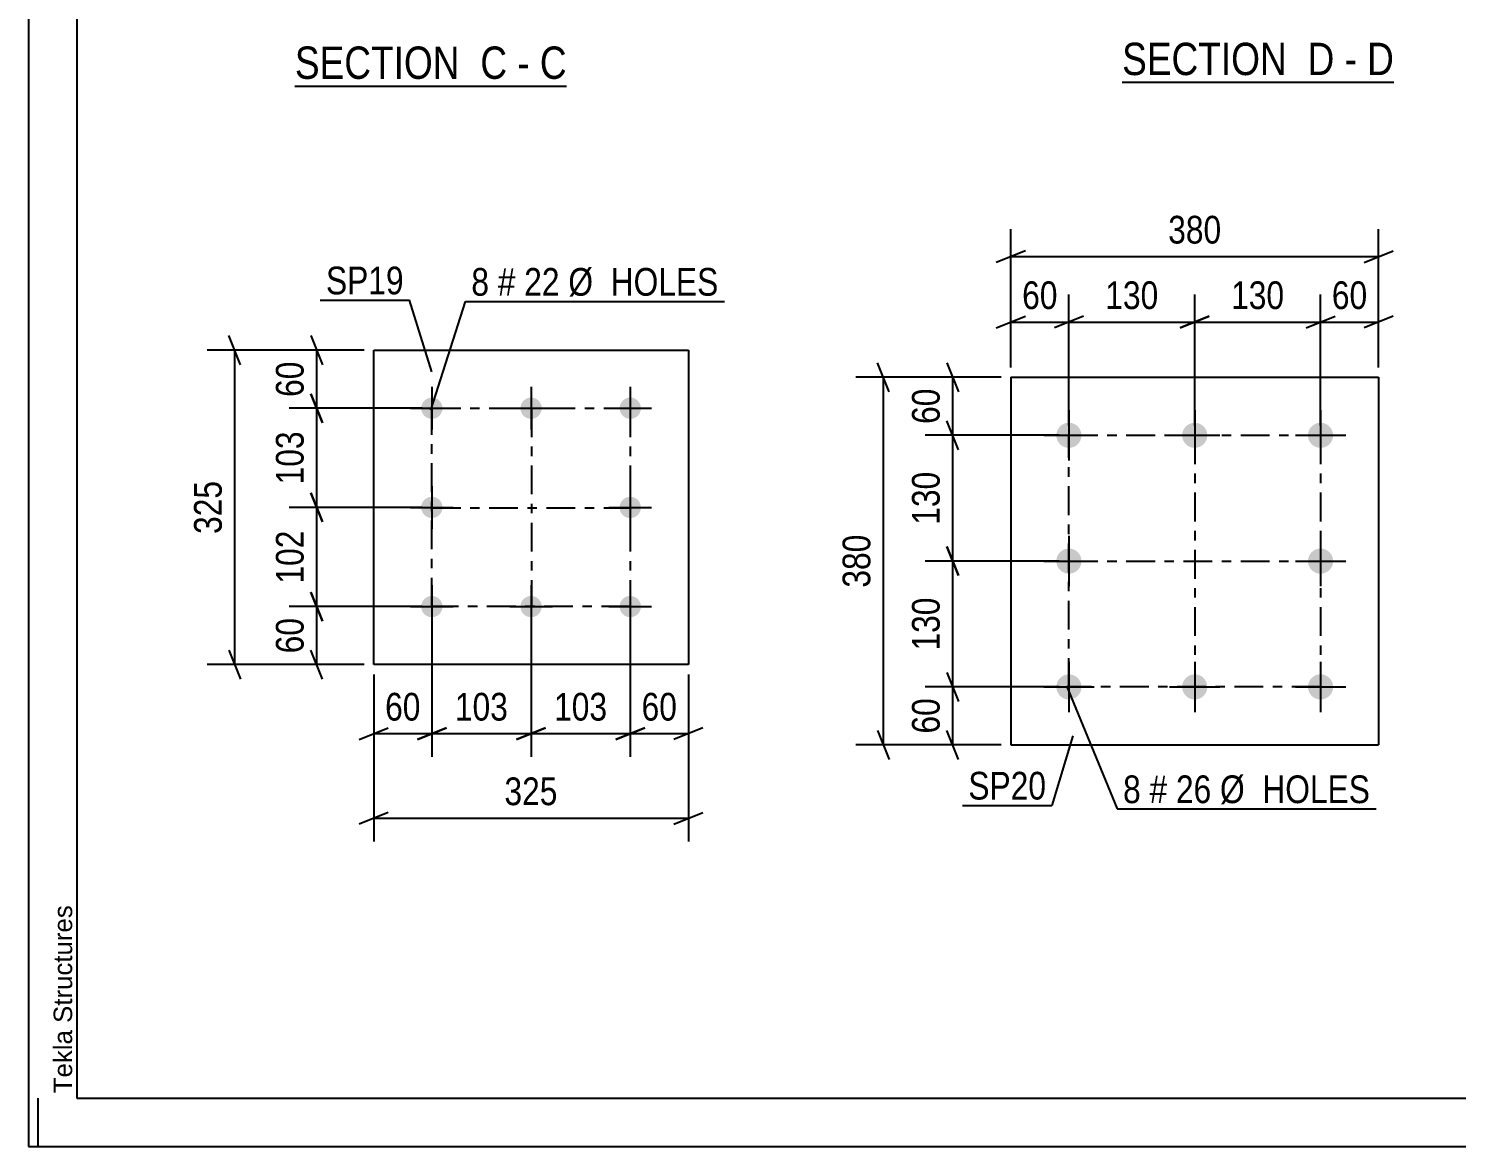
# Model space of a CAD drawing. Header units: millimetres. Extents: x 0 to 841, y 0 to 594.
# Drawn here: x 0 to 147.5, y 0 to 115.5 of the extents above; entities that cross this region are included whole.
import ezdxf

# ---------------------------------------------------------------- set-up
doc = ezdxf.new("R2010")
doc.units = ezdxf.units.MM
doc.linetypes.add('DXK_LINE_DOT3', pattern=[5.9187, 2.979, -0.9799, 0.9799, -0.9799])
doc.styles.add('Arial', font='ARIAL.TTF', dxfattribs={"height": 0.2})
doc.styles.add('Arial Narrow', font='ARIALN.TTF', dxfattribs={"height": 0.2})

# ---------------------------------------------------------------- blocks, each defined once
blk = doc.blocks.new('Unknown-103655034-18 - 1289')
at = {"color": 6, "linetype": 'Continuous'}
blk.add_line((112.99, 109.97), (141.07, 109.97), dxfattribs=at)
at = {"color": 0, "linetype": 'Continuous'}
for points in [[(131.1, 110.72), (131.1, 114.22), (112.99, 114.22), (112.99, 110.72)], [(134.92, 110.72), (134.92, 114.22), (132.15, 114.22), (132.15, 110.72)], [(137.25, 110.72), (137.25, 114.22), (135.97, 114.22), (135.97, 110.72)], [(141.07, 110.72), (141.07, 114.22), (138.3, 114.22), (138.3, 110.72)]]:
    blk.add_wipeout(points, dxfattribs=at)
at = {"color": 7, "linetype": 'Continuous', "style": 'Arial Narrow'}
for s, p in [('SECTION ', (112.99, 110.72)), ('D', (132.15, 110.72)), ('D', (138.3, 110.72)), ('-', (135.97, 110.72))]:
    blk.add_text(s, height=3.34, dxfattribs=at).set_placement(p)
blk = doc.blocks.new('Unknown-103655034-1133')
at = {"color": 5, "linetype": 'Continuous'}
for p, q in [((0, 594), (0, 0)), ((5, 589), (5, 5)), ((1, 0), (1, 5)), ((5, 5), (836, 5)), ((0, 0), (841, 0))]:
    blk.add_line(p, q, dxfattribs=at)
at = {"color": 174, "linetype": 'Continuous', "style": 'Arial'}
blk.add_text('Tekla Structures', height=1.9102, rotation=90, dxfattribs=at).set_placement((4.5, 5.5))
blk = doc.blocks.new('Unknown-103655034-13 - 6490')
at = {"color": 6, "linetype": 'Continuous'}
blk.add_line((27.52, 109.58), (55.59, 109.58), dxfattribs=at)
at = {"color": 0, "linetype": 'Continuous'}
for points in [[(45.63, 110.33), (45.63, 113.83), (27.52, 113.83), (27.52, 110.33)], [(49.45, 110.33), (49.45, 113.83), (46.68, 113.83), (46.68, 110.33)], [(51.78, 110.33), (51.78, 113.83), (50.5, 113.83), (50.5, 110.33)], [(55.59, 110.33), (55.59, 113.83), (52.83, 113.83), (52.83, 110.33)]]:
    blk.add_wipeout(points, dxfattribs=at)
at = {"color": 7, "linetype": 'Continuous', "style": 'Arial Narrow'}
for s, p in [('SECTION ', (27.52, 110.33)), ('C', (46.68, 110.33)), ('C', (52.83, 110.33)), ('-', (50.5, 110.33))]:
    blk.add_text(s, height=3.34, dxfattribs=at).set_placement(p)
blk = doc.blocks.new('Bolt-103655034-6242 - 6208')
at = {"linetype": 'Continuous'}
for points in [[(107.49, 74.79, -1), (107.49, 72.19, -1)], [(120.49, 74.79, -1), (120.49, 72.19, -1)], [(133.49, 74.79, -1), (133.49, 72.19, -1)], [(107.49, 61.79, -1), (107.49, 59.19, -1)], [(133.49, 61.79, -1), (133.49, 59.19, -1)], [(107.49, 48.79, -1), (107.49, 46.19, -1)], [(120.49, 48.79, -1), (120.49, 46.19, -1)], [(133.49, 48.79, -1), (133.49, 46.19, -1)]]:
    blk.add_hatch(color=1, dxfattribs=at).paths.add_polyline_path(points)
at = {"color": 1, "linetype": 'Continuous'}
for p, q in [((107.49, 76.09), (107.49, 70.89)), ((120.49, 76.09), (120.49, 70.89)), ((133.49, 76.09), (133.49, 70.89)), ((104.89, 73.49), (110.09, 73.49)), ((117.89, 73.49), (123.09, 73.49)), ((130.89, 73.49), (136.09, 73.49)), ((107.49, 63.09), (107.49, 57.89)), ((133.49, 63.09), (133.49, 57.89)), ((104.89, 60.49), (110.09, 60.49)), ((130.89, 60.49), (136.09, 60.49)), ((107.49, 50.09), (107.49, 44.89)), ((120.49, 50.09), (120.49, 44.89)), ((133.49, 50.09), (133.49, 44.89)), ((104.89, 47.49), (110.09, 47.49)), ((117.89, 47.49), (123.09, 47.49)), ((130.89, 47.49), (136.09, 47.49))]:
    blk.add_line(p, q, dxfattribs=at)
blk = doc.blocks.new('Part-103655034-6247 - 6208')
at = {"color": 2, "linetype": 'Continuous'}
for p, q in [((101.49, 79.49), (101.49, 41.49)), ((101.49, 79.49), (139.49, 79.49)), ((139.49, 79.49), (139.49, 41.49)), ((101.49, 41.49), (139.49, 41.49))]:
    blk.add_line(p, q, dxfattribs=at)
blk = doc.blocks.new('Part-103655034-6008 - 6002')
at = {"color": 2, "linetype": 'Continuous'}
for p, q in [((35.67, 49.79), (35.67, 82.29)), ((35.67, 82.29), (68.17, 82.29)), ((68.17, 82.29), (68.17, 49.79)), ((68.17, 49.79), (35.67, 49.79))]:
    blk.add_line(p, q, dxfattribs=at)
blk = doc.blocks.new('Bolt-103655034-6041 - 6002')
at = {"linetype": 'Continuous'}
for points in [[(41.67, 77.39, -1), (41.67, 75.19, -1)], [(51.92, 77.39, -1), (51.92, 75.19, -1)], [(62.17, 77.39, -1), (62.17, 75.19, -1)], [(41.67, 67.14, -1), (41.67, 64.94, -1)], [(62.17, 67.14, -1), (62.17, 64.94, -1)], [(41.67, 56.89, -1), (41.67, 54.69, -1)], [(51.92, 56.89, -1), (51.92, 54.69, -1)], [(62.17, 56.89, -1), (62.17, 54.69, -1)]]:
    blk.add_hatch(color=1, dxfattribs=at).paths.add_polyline_path(points)
at = {"color": 1, "linetype": 'Continuous'}
for p, q in [((41.67, 78.49), (41.67, 74.09)), ((51.92, 78.49), (51.92, 74.09)), ((62.17, 78.49), (62.17, 74.09)), ((39.47, 76.29), (43.87, 76.29)), ((49.72, 76.29), (54.12, 76.29)), ((59.97, 76.29), (64.37, 76.29)), ((41.67, 68.24), (41.67, 63.84)), ((62.17, 68.24), (62.17, 63.84)), ((39.47, 66.04), (43.87, 66.04)), ((59.97, 66.04), (64.37, 66.04)), ((41.67, 57.99), (41.67, 53.59)), ((51.92, 57.99), (51.92, 53.59)), ((62.17, 57.99), (62.17, 53.59)), ((39.47, 55.79), (43.87, 55.79)), ((49.72, 55.79), (54.12, 55.79)), ((59.97, 55.79), (64.37, 55.79))]:
    blk.add_line(p, q, dxfattribs=at)
blk = doc.blocks.new('Rectangle-103655034-6334 - 6208')
at = {"color": 1, "linetype": 'DXK_LINE_DOT3'}
blk.add_lwpolyline([(107.49, 73.49), (133.49, 73.49), (133.49, 47.49), (107.49, 47.49), (107.49, 73.49)], close=True, dxfattribs=at)
blk = doc.blocks.new('Rectangle-103655034-6128 - 6002')
at = {"color": 1, "linetype": 'DXK_LINE_DOT3'}
blk.add_lwpolyline([(41.67, 76.29), (62.17, 76.29), (62.17, 55.79), (41.67, 55.79), (41.67, 76.29)], close=True, dxfattribs=at)
blk = doc.blocks.new('Line-103655034-6327 - 6208')
at = {"color": 1, "linetype": 'DXK_LINE_DOT3'}
blk.add_line((120.49, 73.49), (120.49, 47.49), dxfattribs=at)
blk = doc.blocks.new('Line-103655034-6121 - 6002')
at = {"color": 1, "linetype": 'DXK_LINE_DOT3'}
blk.add_line((51.97, 76.29), (51.97, 55.79), dxfattribs=at)
blk = doc.blocks.new('Line-103655034-6320 - 6208')
at = {"color": 1, "linetype": 'DXK_LINE_DOT3'}
blk.add_line((107.49, 60.49), (133.49, 60.49), dxfattribs=at)
blk = doc.blocks.new('Line-103655034-6114 - 6002')
at = {"color": 1, "linetype": 'DXK_LINE_DOT3'}
blk.add_line((41.67, 65.99), (62.17, 65.99), dxfattribs=at)
blk = doc.blocks.new('StraightDimension-103655034-6249 - 6208')
at = {"color": 7, "linetype": 'Continuous'}
for p, q in [((101.49, 80.49), (101.49, 94.81)), ((139.49, 80.49), (139.49, 94.81)), ((102.99, 92.56), (99.99, 91.36)), ((101.49, 91.96), (139.49, 91.96)), ((137.99, 91.36), (140.99, 92.56))]:
    blk.add_line(p, q, dxfattribs=at)
at = {"color": 0}
blk.add_wipeout([(123.83, 92.71), (123.83, 96.91), (117.15, 96.91), (117.15, 92.71)], dxfattribs=at)
at = {"color": 3, "style": 'Arial Narrow'}
blk.add_text('380', height=2.863, dxfattribs=at).set_placement((117.75, 93.31))
blk = doc.blocks.new('StraightDimension-103655034-10248 - 6208')
at = {"color": 7, "linetype": 'Continuous'}
for p, q in [((96.09, 71.99), (94.89, 74.99)), ((106.49, 73.49), (92.64, 73.49)), ((95.49, 60.49), (95.49, 73.49)), ((94.89, 61.99), (96.09, 58.99)), ((106.49, 60.49), (92.64, 60.49))]:
    blk.add_line(p, q, dxfattribs=at)
at = {"color": 0}
blk.add_wipeout([(94.74, 70.34), (90.54, 70.34), (90.54, 63.65), (94.74, 63.65)], dxfattribs=at)
at = {"color": 3, "style": 'Arial Narrow'}
blk.add_text('130', height=2.863, rotation=90.0002, dxfattribs=at).set_placement((94.14, 64.25))
blk = doc.blocks.new('StraightDimension-103655034-6264 - 6208')
at = {"color": 7, "linetype": 'Continuous'}
for p, q in [((101.49, 80.49), (101.49, 88.04)), ((107.49, 74.49), (107.49, 88.04)), ((99.99, 84.59), (102.99, 85.79)), ((108.99, 85.79), (105.99, 84.59)), ((101.49, 85.19), (107.49, 85.19))]:
    blk.add_line(p, q, dxfattribs=at)
at = {"color": 0}
blk.add_wipeout([(106.92, 85.94), (106.92, 90.14), (102.06, 90.14), (102.06, 85.94)], dxfattribs=at)
at = {"color": 3, "style": 'Arial Narrow'}
blk.add_text('60', height=2.863, dxfattribs=at).set_placement((102.66, 86.54))
blk = doc.blocks.new('StraightDimension-103655034-6274 - 6208')
at = {"color": 7, "linetype": 'Continuous'}
for p, q in [((133.49, 74.49), (133.49, 88.04)), ((139.49, 80.49), (139.49, 88.04)), ((131.99, 84.59), (134.99, 85.79)), ((140.99, 85.79), (137.99, 84.59)), ((133.49, 85.19), (139.49, 85.19))]:
    blk.add_line(p, q, dxfattribs=at)
at = {"color": 0}
blk.add_wipeout([(138.92, 85.94), (138.92, 90.14), (134.06, 90.14), (134.06, 85.94)], dxfattribs=at)
at = {"color": 3, "style": 'Arial Narrow'}
blk.add_text('60', height=2.863, dxfattribs=at).set_placement((134.66, 86.54))
blk = doc.blocks.new('StraightDimension-103655034-6285 - 6208')
at = {"color": 7, "linetype": 'Continuous'}
for p, q in [((88.92, 77.99), (87.72, 80.99)), ((100.49, 79.49), (85.47, 79.49)), ((88.32, 41.49), (88.32, 79.49)), ((87.72, 42.99), (88.92, 39.99)), ((100.49, 41.49), (85.47, 41.49))]:
    blk.add_line(p, q, dxfattribs=at)
at = {"color": 0}
blk.add_wipeout([(87.57, 63.84), (83.37, 63.84), (83.37, 57.15), (87.57, 57.15)], dxfattribs=at)
at = {"color": 3, "style": 'Arial Narrow'}
blk.add_text('380', height=2.863, rotation=90.0002, dxfattribs=at).set_placement((86.97, 57.75))
blk = doc.blocks.new('StraightDimension-103655034-6300 - 6208')
at = {"color": 7, "linetype": 'Continuous'}
for p, q in [((94.89, 48.99), (96.09, 45.99)), ((106.49, 47.49), (92.64, 47.49)), ((95.49, 41.49), (95.49, 47.49)), ((96.09, 39.99), (94.89, 42.99)), ((100.49, 41.49), (92.64, 41.49))]:
    blk.add_line(p, q, dxfattribs=at)
at = {"color": 0}
blk.add_wipeout([(94.74, 46.92), (90.54, 46.92), (90.54, 42.07), (94.74, 42.07)], dxfattribs=at)
at = {"color": 3, "style": 'Arial Narrow'}
blk.add_text('60', height=2.863, rotation=90.0002, dxfattribs=at).set_placement((94.14, 42.67))
blk = doc.blocks.new('StraightDimension-103655034-6310 - 6208')
at = {"color": 7, "linetype": 'Continuous'}
for p, q in [((94.89, 80.99), (96.09, 77.99)), ((100.49, 79.49), (92.64, 79.49)), ((95.49, 73.49), (95.49, 79.49)), ((96.09, 71.99), (94.89, 74.99)), ((106.49, 73.49), (92.64, 73.49))]:
    blk.add_line(p, q, dxfattribs=at)
at = {"color": 0}
blk.add_wipeout([(94.74, 78.92), (90.54, 78.92), (90.54, 74.07), (94.74, 74.07)], dxfattribs=at)
at = {"color": 3, "style": 'Arial Narrow'}
blk.add_text('60', height=2.863, rotation=90.0002, dxfattribs=at).set_placement((94.14, 74.67))
blk = doc.blocks.new('StraightDimension-103655034-10224 - 6208')
at = {"color": 7, "linetype": 'Continuous'}
for p, q in [((107.49, 74.49), (107.49, 88.04)), ((120.49, 74.49), (120.49, 88.04)), ((108.99, 85.79), (105.99, 84.59)), ((118.99, 84.59), (121.99, 85.79)), ((107.49, 85.19), (120.49, 85.19))]:
    blk.add_line(p, q, dxfattribs=at)
at = {"color": 0}
blk.add_wipeout([(117.33, 85.94), (117.33, 90.14), (110.65, 90.14), (110.65, 85.94)], dxfattribs=at)
at = {"color": 3, "style": 'Arial Narrow'}
blk.add_text('130', height=2.863, dxfattribs=at).set_placement((111.25, 86.54))
blk = doc.blocks.new('StraightDimension-103655034-10226 - 6208')
at = {"color": 7, "linetype": 'Continuous'}
for p, q in [((120.49, 74.49), (120.49, 88.04)), ((133.49, 74.49), (133.49, 88.04)), ((121.99, 85.79), (118.99, 84.59)), ((131.99, 84.59), (134.99, 85.79)), ((120.49, 85.19), (133.49, 85.19))]:
    blk.add_line(p, q, dxfattribs=at)
at = {"color": 0}
blk.add_wipeout([(130.33, 85.94), (130.33, 90.14), (123.65, 90.14), (123.65, 85.94)], dxfattribs=at)
at = {"color": 3, "style": 'Arial Narrow'}
blk.add_text('130', height=2.863, dxfattribs=at).set_placement((124.25, 86.54))
blk = doc.blocks.new('StraightDimension-103655034-10246 - 6208')
at = {"color": 7, "linetype": 'Continuous'}
for p, q in [((96.09, 58.99), (94.89, 61.99)), ((106.49, 60.49), (92.64, 60.49)), ((95.49, 47.49), (95.49, 60.49)), ((94.89, 48.99), (96.09, 45.99)), ((106.49, 47.49), (92.64, 47.49))]:
    blk.add_line(p, q, dxfattribs=at)
at = {"color": 0}
blk.add_wipeout([(94.74, 57.34), (90.54, 57.34), (90.54, 50.65), (94.74, 50.65)], dxfattribs=at)
at = {"color": 3, "style": 'Arial Narrow'}
blk.add_text('130', height=2.863, rotation=90.0002, dxfattribs=at).set_placement((94.14, 51.25))
blk = doc.blocks.new('StraightDimension-103655034-6068 - 6002')
at = {"color": 7, "linetype": 'Continuous'}
for p, q in [((35.67, 48.79), (35.67, 31.52)), ((68.17, 48.79), (68.17, 31.52)), ((37.17, 34.52), (34.17, 33.32)), ((66.67, 33.32), (69.67, 34.52)), ((35.67, 33.92), (68.17, 33.92))]:
    blk.add_line(p, q, dxfattribs=at)
at = {"color": 0}
blk.add_wipeout([(55.26, 34.67), (55.26, 38.87), (48.57, 38.87), (48.57, 34.67)], dxfattribs=at)
at = {"color": 3, "style": 'Arial Narrow'}
blk.add_text('325', height=2.863, dxfattribs=at).set_placement((49.17, 35.27))
blk = doc.blocks.new('StraightDimension-103655034-6043 - 6002')
at = {"color": 7, "linetype": 'Continuous'}
for p, q in [((29.17, 83.79), (30.37, 80.79)), ((34.67, 82.29), (26.92, 82.29)), ((29.77, 76.29), (29.77, 82.29)), ((30.37, 74.79), (29.17, 77.79)), ((40.67, 76.29), (26.92, 76.29))]:
    blk.add_line(p, q, dxfattribs=at)
at = {"color": 0}
blk.add_wipeout([(29.02, 81.72), (24.82, 81.72), (24.82, 76.86), (29.02, 76.86)], dxfattribs=at)
at = {"color": 3, "style": 'Arial Narrow'}
blk.add_text('60', height=2.863, rotation=90.0002, dxfattribs=at).set_placement((28.42, 77.46))
blk = doc.blocks.new('StraightDimension-103655034-6053 - 6002')
at = {"color": 7, "linetype": 'Continuous'}
for p, q in [((29.17, 57.29), (30.37, 54.29)), ((40.67, 55.79), (26.92, 55.79)), ((29.77, 49.79), (29.77, 55.79)), ((30.37, 48.29), (29.17, 51.29)), ((34.67, 49.79), (26.92, 49.79))]:
    blk.add_line(p, q, dxfattribs=at)
at = {"color": 0}
blk.add_wipeout([(29.02, 55.22), (24.82, 55.22), (24.82, 50.36), (29.02, 50.36)], dxfattribs=at)
at = {"color": 3, "style": 'Arial Narrow'}
blk.add_text('60', height=2.863, rotation=90.0002, dxfattribs=at).set_placement((28.42, 50.96))
blk = doc.blocks.new('StraightDimension-103655034-6083 - 6002')
at = {"color": 7, "linetype": 'Continuous'}
for p, q in [((62.17, 54.79), (62.17, 40.26)), ((68.17, 48.79), (68.17, 40.26)), ((60.67, 42.06), (63.67, 43.26)), ((69.67, 43.26), (66.67, 42.06)), ((62.17, 42.66), (68.17, 42.66))]:
    blk.add_line(p, q, dxfattribs=at)
at = {"color": 0}
blk.add_wipeout([(67.59, 43.41), (67.59, 47.61), (62.74, 47.61), (62.74, 43.41)], dxfattribs=at)
at = {"color": 3, "style": 'Arial Narrow'}
blk.add_text('60', height=2.863, dxfattribs=at).set_placement((63.34, 44.01))
blk = doc.blocks.new('StraightDimension-103655034-6093 - 6002')
at = {"color": 7, "linetype": 'Continuous'}
for p, q in [((41.67, 54.79), (41.67, 40.26)), ((35.67, 48.79), (35.67, 40.26)), ((34.17, 42.06), (37.17, 43.26)), ((43.17, 43.26), (40.17, 42.06)), ((35.67, 42.66), (41.67, 42.66))]:
    blk.add_line(p, q, dxfattribs=at)
at = {"color": 0}
blk.add_wipeout([(41.09, 43.41), (41.09, 47.61), (36.24, 47.61), (36.24, 43.41)], dxfattribs=at)
at = {"color": 3, "style": 'Arial Narrow'}
blk.add_text('60', height=2.863, dxfattribs=at).set_placement((36.84, 44.01))
blk = doc.blocks.new('StraightDimension-103655034-6104 - 6002')
at = {"color": 7, "linetype": 'Continuous'}
for p, q in [((21.91, 80.79), (20.71, 83.79)), ((34.67, 82.29), (18.46, 82.29)), ((21.31, 49.79), (21.31, 82.29)), ((20.71, 51.29), (21.91, 48.29)), ((34.67, 49.79), (18.46, 49.79))]:
    blk.add_line(p, q, dxfattribs=at)
at = {"color": 0}
blk.add_wipeout([(20.56, 69.38), (16.36, 69.38), (16.36, 62.7), (20.56, 62.7)], dxfattribs=at)
at = {"color": 3, "style": 'Arial Narrow'}
blk.add_text('325', height=2.863, rotation=90.0002, dxfattribs=at).set_placement((19.96, 63.3))
blk = doc.blocks.new('StraightDimension-103655034-9872 - 6002')
at = {"color": 7, "linetype": 'Continuous'}
for p, q in [((29.17, 67.54), (30.37, 64.54)), ((40.67, 66.04), (26.92, 66.04)), ((29.77, 55.79), (29.77, 66.04)), ((30.37, 54.29), (29.17, 57.29)), ((40.67, 55.79), (26.92, 55.79))]:
    blk.add_line(p, q, dxfattribs=at)
at = {"color": 0}
blk.add_wipeout([(29.02, 64.26), (24.82, 64.26), (24.82, 57.57), (29.02, 57.57)], dxfattribs=at)
at = {"color": 3, "style": 'Arial Narrow'}
blk.add_text('102', height=2.863, rotation=90.0002, dxfattribs=at).set_placement((28.42, 58.17))
blk = doc.blocks.new('StraightDimension-103655034-9874 - 6002')
at = {"color": 7, "linetype": 'Continuous'}
for p, q in [((29.17, 77.79), (30.37, 74.79)), ((40.67, 76.29), (26.92, 76.29)), ((29.77, 66.04), (29.77, 76.29)), ((30.37, 64.54), (29.17, 67.54)), ((40.67, 66.04), (26.92, 66.04))]:
    blk.add_line(p, q, dxfattribs=at)
at = {"color": 0}
blk.add_wipeout([(29.02, 74.51), (24.82, 74.51), (24.82, 67.82), (29.02, 67.82)], dxfattribs=at)
at = {"color": 3, "style": 'Arial Narrow'}
blk.add_text('103', height=2.863, rotation=90.0002, dxfattribs=at).set_placement((28.42, 68.42))
blk = doc.blocks.new('StraightDimension-103655034-9894 - 6002')
at = {"color": 7, "linetype": 'Continuous'}
for p, q in [((41.67, 54.79), (41.67, 40.26)), ((51.92, 54.79), (51.92, 40.26)), ((40.17, 42.06), (43.17, 43.26)), ((53.42, 43.26), (50.42, 42.06)), ((41.67, 42.66), (51.92, 42.66))]:
    blk.add_line(p, q, dxfattribs=at)
at = {"color": 0}
blk.add_wipeout([(50.13, 43.41), (50.13, 47.61), (43.45, 47.61), (43.45, 43.41)], dxfattribs=at)
at = {"color": 3, "style": 'Arial Narrow'}
blk.add_text('103', height=2.863, dxfattribs=at).set_placement((44.05, 44.01))
blk = doc.blocks.new('StraightDimension-103655034-9896 - 6002')
at = {"color": 7, "linetype": 'Continuous'}
for p, q in [((51.92, 54.79), (51.92, 40.26)), ((62.17, 54.79), (62.17, 40.26)), ((50.42, 42.06), (53.42, 43.26)), ((63.67, 43.26), (60.67, 42.06)), ((51.92, 42.66), (62.17, 42.66))]:
    blk.add_line(p, q, dxfattribs=at)
at = {"color": 0}
blk.add_wipeout([(60.38, 43.41), (60.38, 47.61), (53.7, 47.61), (53.7, 43.41)], dxfattribs=at)
at = {"color": 3, "style": 'Arial Narrow'}
blk.add_text('103', height=2.863, dxfattribs=at).set_placement((54.3, 44.01))
blk = doc.blocks.new('Mark-103655034-6238 - 6208')
at = {"color": 0}
for points in [[(114.92, 35.48), (114.92, 38.48), (113.09, 38.48), (113.09, 35.48)], [(117.65, 35.48), (117.65, 38.48), (115.82, 38.48), (115.82, 35.48)], [(122.2, 35.48), (122.2, 38.48), (118.55, 38.48), (118.55, 35.48)], [(138.63, 35.48), (138.63, 38.48), (123.1, 38.48), (123.1, 35.48)]]:
    blk.add_wipeout(points, dxfattribs=at)
for points in [[(114.92, 35.48), (114.92, 38.48), (113.09, 38.48), (113.09, 35.48)], [(117.65, 35.48), (117.65, 38.48), (115.82, 38.48), (115.82, 35.48)], [(122.2, 35.48), (122.2, 38.48), (118.55, 38.48), (118.55, 35.48)], [(138.63, 35.48), (138.63, 38.48), (123.1, 38.48), (123.1, 35.48)]]:
    blk.add_wipeout(points, dxfattribs=at)
at = {"color": 7, "linetype": 'Continuous'}
for p, q in [((107.25, 47.6), (112.49, 34.88)), ((112.49, 34.88), (139.23, 34.88))]:
    blk.add_line(p, q, dxfattribs=at)
at = {"color": 3, "style": 'Arial Narrow'}
for s, height, p in [('8', 2.86, (113.09, 35.48)), ('26', 2.863, (118.55, 35.48)), ('Ø  HOLES', 2.863, (123.1, 35.48)), ('#', 2.86, (115.82, 35.48))]:
    blk.add_text(s, height=height, dxfattribs=at).set_placement(p)
blk = doc.blocks.new('Mark-103655034-6243 - 6208')
at = {"color": 0}
blk.add_wipeout([(105.14, 35.85), (105.14, 38.85), (97.1, 38.85), (97.1, 35.85)], dxfattribs=at)
blk.add_wipeout([(105.14, 35.85), (105.14, 38.85), (97.1, 38.85), (97.1, 35.85)], dxfattribs=at)
at = {"color": 30, "linetype": 'Continuous'}
for p in [(107.91, 42.42), (96.5, 35.25)]:
    blk.add_line(p, (105.74, 35.25), dxfattribs=at)
at = {"color": 3, "style": 'Arial Narrow'}
blk.add_text('SP20', height=2.863, dxfattribs=at).set_placement((97.1, 35.85))
blk = doc.blocks.new('Mark-103655034-6037 - 6002')
at = {"color": 0}
for points in [[(47.58, 87.92), (47.58, 90.92), (45.75, 90.92), (45.75, 87.92)], [(50.31, 87.92), (50.31, 90.92), (48.48, 90.92), (48.48, 87.92)], [(54.87, 87.92), (54.87, 90.92), (51.21, 90.92), (51.21, 87.92)], [(71.29, 87.92), (71.29, 90.92), (55.77, 90.92), (55.77, 87.92)]]:
    blk.add_wipeout(points, dxfattribs=at)
for points in [[(47.58, 87.92), (47.58, 90.92), (45.75, 90.92), (45.75, 87.92)], [(50.31, 87.92), (50.31, 90.92), (48.48, 90.92), (48.48, 87.92)], [(54.87, 87.92), (54.87, 90.92), (51.21, 90.92), (51.21, 87.92)], [(71.29, 87.92), (71.29, 90.92), (55.77, 90.92), (55.77, 87.92)]]:
    blk.add_wipeout(points, dxfattribs=at)
at = {"color": 7, "linetype": 'Continuous'}
for p, q in [((41.57, 76.1), (45.15, 87.32)), ((45.15, 87.32), (71.89, 87.32))]:
    blk.add_line(p, q, dxfattribs=at)
at = {"color": 3, "style": 'Arial Narrow'}
for s, height, p in [('8', 2.86, (45.75, 87.92)), ('#', 2.86, (48.48, 87.92)), ('22', 2.863, (51.21, 87.92)), ('Ø  HOLES', 2.863, (55.77, 87.92))]:
    blk.add_text(s, height=height, dxfattribs=at).set_placement(p)
blk = doc.blocks.new('Mark-103655034-6004 - 6002')
at = {"color": 0}
blk.add_wipeout([(38.77, 88.06), (38.77, 91.06), (30.73, 91.06), (30.73, 88.06)], dxfattribs=at)
blk.add_wipeout([(38.77, 88.06), (38.77, 91.06), (30.73, 91.06), (30.73, 88.06)], dxfattribs=at)
at = {"color": 30, "linetype": 'Continuous'}
for p in [(30.13, 87.46), (41.67, 80.04)]:
    blk.add_line(p, (39.37, 87.46), dxfattribs=at)
at = {"color": 3, "style": 'Arial Narrow'}
blk.add_text('SP19', height=2.863, dxfattribs=at).set_placement((30.73, 88.06))

msp = doc.modelspace()

# ---------------------------------------------------------------- block references
for name in ['Unknown-103655034-18 - 1289', 'Part-103655034-6008 - 6002', 'Bolt-103655034-6041 - 6002', 'Part-103655034-6247 - 6208', 'Rectangle-103655034-6128 - 6002', 'Line-103655034-6121 - 6002', 'Bolt-103655034-6242 - 6208', 'Rectangle-103655034-6334 - 6208', 'Line-103655034-6327 - 6208', 'Line-103655034-6114 - 6002', 'Line-103655034-6320 - 6208']:
    msp.add_blockref(name, (0, 0))

# ---------------------------------------------------------------- next in the draw order: block references
msp.add_blockref('Unknown-103655034-1133', (0, 0))

# ---------------------------------------------------------------- next in the draw order: block references
for name in ['Unknown-103655034-13 - 6490', 'StraightDimension-103655034-6249 - 6208', 'Mark-103655034-6037 - 6002', 'StraightDimension-103655034-6043 - 6002', 'StraightDimension-103655034-10248 - 6208', 'StraightDimension-103655034-6068 - 6002', 'Mark-103655034-6238 - 6208']:
    msp.add_blockref(name, (0, 0))

# ---------------------------------------------------------------- next in the draw order: block references
for name in ['StraightDimension-103655034-6264 - 6208', 'StraightDimension-103655034-6274 - 6208', 'StraightDimension-103655034-6053 - 6002', 'StraightDimension-103655034-6083 - 6002']:
    msp.add_blockref(name, (0, 0))

# ---------------------------------------------------------------- next in the draw order: block references
for name in ['StraightDimension-103655034-6285 - 6208', 'StraightDimension-103655034-6093 - 6002']:
    msp.add_blockref(name, (0, 0))

# ---------------------------------------------------------------- next in the draw order: block references
for name in ['StraightDimension-103655034-6104 - 6002', 'StraightDimension-103655034-6310 - 6208', 'StraightDimension-103655034-6300 - 6208']:
    msp.add_blockref(name, (0, 0))

# ---------------------------------------------------------------- next in the draw order: block references
for name in ['Mark-103655034-6004 - 6002', 'StraightDimension-103655034-10224 - 6208', 'StraightDimension-103655034-9872 - 6002', 'StraightDimension-103655034-10246 - 6208', 'Mark-103655034-6243 - 6208']:
    msp.add_blockref(name, (0, 0))

# ---------------------------------------------------------------- next in the draw order: block references
for name in ['StraightDimension-103655034-10226 - 6208', 'StraightDimension-103655034-9874 - 6002', 'StraightDimension-103655034-9894 - 6002']:
    msp.add_blockref(name, (0, 0))

# ---------------------------------------------------------------- next in the draw order: block references
msp.add_blockref('StraightDimension-103655034-9896 - 6002', (0, 0))

doc.saveas('drawing.dxf')
